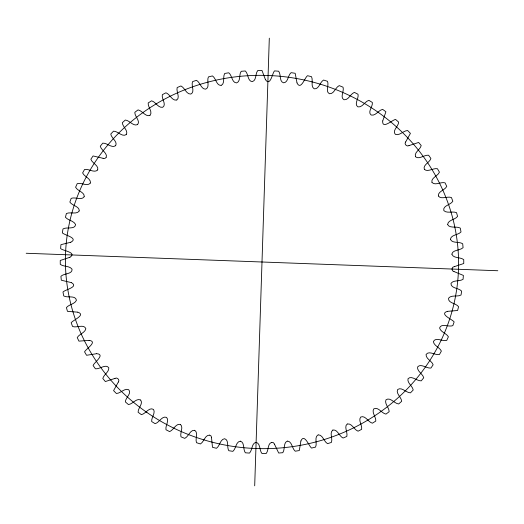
<?xml version="1.0" encoding="UTF-8"?>
<svg xmlns="http://www.w3.org/2000/svg" width="524" height="524" viewBox="0 0 524 524"><rect width="100%" height="100%" fill="white"/><g stroke="black" fill="none" stroke-linecap="round" stroke-linejoin="round"><path stroke-width="0.79" d="M69.915 257.284C77.46 252.424 62.867 250.793 60.62 248.573L60.922 244.669L70.76 242.258M254.69 485.82L269.31 38.18M300.894 440.92C304.333 432.896 309.134 446.481 311.557 448.072L315.54 447.103C317.465 443.54 313.981 437.075 318.042 434.92M300.887 441.057L299.296 450.548L295.235 451.203C291.953 448.629 292.156 441.542 287.565 441.07M382.762 120.834L385.906 111.756L382.631 109.359C378.498 110.171 375.505 116.23 371.156 115.025C367.18 112.018 373.108 106.431 372.335 102.455L368.863 100.326C364.822 101.46 362.339 107.728 357.925 106.87C353.693 104.21 359.13 98.145 358.01 94.241L354.362 92.388C350.432 93.822 348.473 100.372 343.993 99.763C339.631 97.398 344.471 90.98 343.024 87.18L339.231 85.615C335.426 87.318 334.017 94.209 329.458 93.744C325.07 91.628 329.242 84.986 327.487 81.305L323.577 80.041C319.895 82.078 318.965 89.506 314.177 88.811C310.359 86.499 313.378 80.296 311.505 76.668L307.503 75.718C304.811 77.519 300.802 90.796 296.997 82.962M79.242 210.844C79.491 206.318 72.129 205.696 69.856 202.074L71.159 198.367C75.083 196.723 81.41 200.659 84.154 196.814M447.365 311.335C438.712 314.072 452.703 319.581 454.144 321.926L452.841 325.633C448.871 327.33 441.201 322.935 439.59 327.972C440.56 332.046 446.278 333.205 448.4 336.749L446.782 340.338C442.701 341.753 435.719 336.729 433.374 341.583C433.892 345.742 439.597 347.353 441.385 351.06L439.459 354.506C435.267 355.573 429.025 350.222 426.071 354.486C425.711 358.77 431.796 360.872 433.145 364.763L430.925 368.045C426.693 368.693 420.746 363.066 417.602 366.938C416.763 371.169 422.744 373.782 423.739 377.765L421.237 380.856C416.966 381.158 411.451 375.073 408.019 378.747C406.925 382.88 412.545 385.939 413.226 389.974L410.462 392.856C406.146 392.836 401.6 386.568 397.624 389.548C395.692 393.517 401.417 397.218 401.679 401.305L398.672 403.965C394.343 403.631 390.164 396.734 385.978 399.819C384.223 403.69 389.168 407.62 389.175 411.694L385.946 414.104C381.688 413.397 378.164 406.414 373.763 408.89C371.405 412.512 376.193 416.999 375.806 421.054L372.381 423.202C368.189 422.161 365.267 414.923 360.676 417.058C358.023 420.451 362.392 425.331 361.658 429.326L358.056 431.2C354.067 429.726 351.892 423.097 347.353 423.955M79.183 211.021C76.805 214.748 70.19 211.716 66.397 213.504L65.428 217.303C68.166 220.427 73.805 220.742 75.62 224.501C74.906 229.938 66.6 226.623 62.978 228.975L62.343 232.839C64.197 235.145 78.914 237.962 70.805 242.245M84.207 196.683C84.737 192.203 77.572 191.044 75.6 187.251L77.218 183.662C81.272 182.332 87.253 186.734 90.318 183.131M382.684 121.005C382.003 129.742 392.699 119.61 395.574 119.439L398.633 122.085C398.731 126.14 391.782 130.751 395.358 134.347C399.511 136.004 403.375 130.686 407.606 130.496L410.43 133.371L405.694 141.893M90.397 182.968C91.222 178.71 84.207 176.68 82.615 172.94L84.541 169.494C88.694 168.512 94.235 173.287 97.621 170.031M97.719 169.874C98.99 165.499 92.06 163.167 90.855 159.237L93.076 155.956L103.025 158.3M118.385 381.989C120.029 380.155 117.317 376.939 115.051 378.374M405.642 141.971C403.84 143.969 406.821 146.995 408.949 145.626M118.306 382.107L113.57 390.629L116.394 393.504C120.631 393.354 124.581 387.858 128.714 389.718C132.107 393.38 125.315 397.762 125.367 401.915L128.426 404.561C132.651 404.168 136.319 397.932 140.55 399.963M106.215 157.331C107.813 153.322 101.158 150.152 100.261 146.235L102.763 143.144C107.02 142.823 111.73 148.423 115.594 145.718M106.077 157.521L104.82 158.451L103.117 158.333M115.653 145.652C117.9 141.604 111.239 138.074 110.774 134.026L113.538 131.144C117.808 131.131 122.138 137.216 126.179 134.648M126.212 134.616C128.727 130.797 122.433 126.736 122.321 122.695L125.328 120.035C129.572 120.396 133.319 126.625 137.557 124.581M137.629 124.516C140.589 120.952 134.557 116.348 134.825 112.306L138.054 109.896C142.181 110.584 145.796 117.33 149.969 115.3M150.047 115.247C153.041 111.861 147.617 106.942 148.194 102.946L151.619 100.798C155.707 101.892 158.294 108.239 162.741 107.276C166.842 104.518 161.3 98.584 162.342 94.674L165.944 92.8C169.959 94.123 172.095 101.145 176.693 100.025M176.863 99.946C180.341 97.34 175.972 91.314 177.171 87.541L180.924 85.962C184.769 87.659 186.282 94.431 190.834 94.065C195.275 91.962 190.887 85.294 192.577 81.6L196.461 80.323C200.175 82.268 201.111 89.447 205.775 89.132C210.15 87.213 206.489 80.447 208.46 76.897L212.443 75.928C215.98 78.142 216.307 85.464 221.01 85.419M347.176 424.034C343.757 426.575 347.936 432.601 346.829 436.459L343.076 438.038C339.205 436.309 337.587 429.287 332.943 430.021M409.034 145.593L418.643 142.449L421.211 145.534C420.431 149.523 413.783 152.517 415.525 156.689M114.966 378.407L105.357 381.551L102.789 378.466C103.818 374.536 109.215 371.955 108.809 367.815C105.809 363.551 99.632 369.42 95.388 368.778L93.102 365.51C93.953 362.582 105.802 354.414 96.685 353.667M332.851 430.053C329.151 432.641 332.917 438.601 331.423 442.4L327.539 443.677C323.812 441.555 322.843 434.73 318.271 434.855M96.501 353.713L86.565 355.279L84.561 351.846C85.91 348.932 98.158 341.596 89.119 340.338M454.269 266.67L463.766 263.513L463.727 259.603C460.439 256.917 453.483 258.568 451.885 254.264M454.085 266.716C451.419 266.893 451.321 271.157 453.928 271.517M69.869 257.291L60.234 260.487L60.273 264.397C63.659 266.913 69.659 265.648 72.063 269.238C72.436 274.419 63.876 273.201 60.922 276.312L61.308 280.209L71.153 282.574M221.252 85.373C225.196 83.598 222.595 76.832 224.704 73.452L228.765 72.797C232.125 75.26 231.804 82.838 236.632 82.91C240.988 81.423 238.702 74.513 241.21 71.297L245.311 70.963C248.448 73.688 247.485 81.2 252.273 81.646C256.74 80.506 255.077 73.445 257.854 70.445L261.974 70.432L265.393 79.524M88.982 340.358L78.934 341.144L77.238 337.561C79.281 334.017 84.993 332.812 85.851 328.751C84.03 323.714 76.55 328.155 72.554 326.465L71.172 322.771C72.895 320.118 86.414 314.872 77.67 312.147M287.368 441.09C283.143 442.518 285.22 449.409 282.79 452.703L278.689 453.037L274.465 444.156M271.727 442.354C267.391 443.455 268.858 450.463 266.146 453.555L262.026 453.568C259.216 450.522 260.657 443.422 256.105 442.38C251.5 443.081 252.476 450.267 249.476 453.103L245.363 452.788C242.809 449.54 244.911 442.492 240.385 441.175M271.917 442.341L273.476 442.721L274.445 444.11M447.555 311.335L457.603 310.496L458.572 306.697C456.096 303.141 447.791 303.206 448.577 298.189C451.236 294.658 457.334 297.095 461.022 295.025L461.657 291.161C458.978 287.866 450.542 288.547 450.994 283.327C453.568 279.842 459.548 281.611 463.078 279.331L463.38 275.428L454.02 271.543M77.526 312.147L67.465 311.348L66.41 307.555C69.063 304.398 74.794 304.084 76.452 300.265C75.449 294.855 67.347 298.235 63.712 295.896L62.991 292.038C64.806 289.641 79.301 286.975 71.343 282.606M265.439 79.7C270.502 86.833 272.218 73.19 274.524 70.897L278.637 71.212C281.257 74.388 279.01 81.652 283.661 82.825C288.279 82.412 287.853 75.181 291.115 72.659L295.182 73.295L296.984 82.779M26.2 253.262L497.8 270.738M240.339 441.175C235.774 441.673 236.108 448.741 232.885 451.341L228.818 450.706C226.525 447.267 229.316 440.14 224.672 438.719C220.204 439.132 219.903 445.917 216.497 448.282L212.495 447.332L211.526 437.743M209.541 435.11C204.956 434.94 204.039 441.87 200.423 443.959L196.513 442.695C194.941 438.916 198.557 432.903 194.817 430.355M209.731 435.162L211.107 436.034L211.526 437.651M194.633 430.289C190.107 429.719 188.601 436.558 184.769 438.385L180.977 436.82C179.758 432.968 183.832 427.112 180.4 424.42M180.269 424.361C175.887 423.235 173.536 430.132 169.638 431.612L165.99 429.759C165.126 425.816 169.645 420.386 166.54 417.386C162.008 415.584 159.257 422.606 155.137 423.674L151.665 421.545C151.246 417.51 155.7 413.109 153.558 409.46C149.163 406.722 145.607 413.934 141.369 414.641L138.094 412.244C137.832 408.176 143.465 403.703 140.701 400.081M415.67 156.879C419.135 159.715 424.453 154.665 428.612 155.222L430.898 158.49C429.765 162.512 422.678 164.909 424.342 169.278M424.388 169.357C427.623 172.455 433.341 167.837 437.435 168.721L439.44 172.154C437.959 175.979 430.931 177.833 431.894 182.26M431.979 182.424C435.13 185.915 440.992 181.573 445.066 182.856L446.762 186.439C444.804 190.264 437.835 191.384 438.359 195.904M438.45 196.12C441.143 199.703 447.542 196.009 451.446 197.535L452.828 201.229C450.843 204.877 442.341 205.663 443.861 210.655C447.031 213.661 452.631 210.976 456.535 212.652L457.59 216.445C455.114 219.798 447.843 220.001 447.647 224.455M447.699 224.685C449.775 228.634 456.686 225.988 460.288 228.104L461.009 231.962C458.271 235.125 451.099 234.654 450.404 239.167M450.43 239.35C452.258 243.66 459.253 241.302 462.692 243.791L463.078 247.688C460.059 250.603 452.703 249.732 451.871 254.029M146.812 412.381A196.651 186.596 4.4 0 0 457.563 282.567A196.651 186.596 4.4 0 0 181.618 91.045A196.651 186.596 4.4 0 0 146.812 412.381"/></g></svg>
